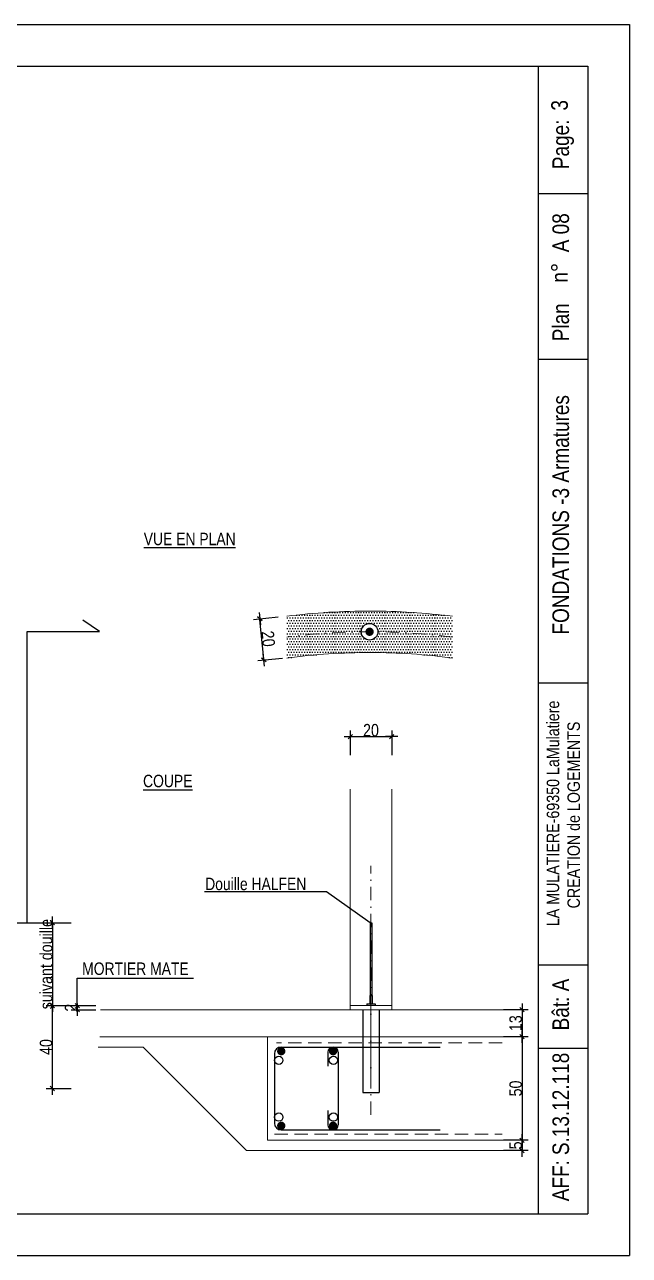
# Model space of a CAD drawing. Header units: centimetres. Extents: x 21705 to 41805, y -18708 to 100.
# Drawn here: x 30731 to 31461, y -18708 to -17223 of the extents above; entities that cross this region are included whole.
import ezdxf
from ezdxf.enums import TextEntityAlignment as Align

# ---------------------------------------------------------------- set-up
doc = ezdxf.new("R2010")
doc.units = ezdxf.units.CM
doc.header["$LTSCALE"] = 25.4
doc.header["$PDMODE"] = 1
doc.header["$PDSIZE"] = -2
doc.linetypes.add('CACHE', pattern=[9.525, 6.35, -3.175])
doc.linetypes.add('TIRETPT2', pattern=[12.7, 6.35, -3.175, 0, -3.175])
for name, color, linetype in [('01_cote_gen', 4, 'Continuous'), ('01_fenetres', 171, 'Continuous'), ('01_linteaux', 2, 'Continuous'), ('01_poch_murs', 253, 'Continuous'), ('01_texte', 230, 'Continuous'), ('AA_COTES', 2, 'Continuous')]:
    doc.layers.add(name, color=color, linetype=linetype)
doc.layers.add('01_murs_coup', color=5, linetype='Continuous', lineweight=60)
doc.layers.add('B Général', color=7, linetype='Continuous', lineweight=5)
doc.styles.add('MATTE_TXT', font='arial.ttf')
doc.styles.add('STYLE2', font='ARIALN.TTF')
doc.linetypes.add('ZIGZAG', pattern='A,0.00254,-5.08,[131,ltypeshp.shx,S=5.08,R=0,X=-5.08,Y=0],-10.16,[131,ltypeshp.shx,S=5.08,R=180,X=5.08,Y=0],-5.08', length=20.32254)
doc.dimstyles.new('JB10', dxfattribs={"dimscale": 0.1, "dimtxt": 150, "dimasz": 15, "dimexe": 0.1, "dimexo": 0.1, "dimgap": 0.09, "dimtad": 1, "dimdec": 1, "dimlfac": 0.2, "dimdsep": 46, "dimtxsty": 'STYLE2', "dimblk1": 'BOND_G', "dimblk2": 'BOND_D', "dimsah": 1, "dimcen": 1.5, "dimdle": 0.01, "dimse1": 1, "dimse2": 1, "dimclrd": 4, "dimclre": 2, "dimclrt": 6, "dimazin": 2, "dimtfac": 2.333333, "dimtdec": 1, "dimtix": 1, "dimtmove": 2, "dimatfit": 3, "dimldrblk": 'BOND_G', "dimfxl": 1, "dimtolj": 1, "dimtzin": 0, "dimarcsym": 0})
doc.dimstyles.new('JB5', dxfattribs={"dimscale": 0.1, "dimtxt": 150, "dimasz": 15, "dimexe": 0.1, "dimexo": 0.1, "dimgap": 0.09, "dimtad": 1, "dimdec": 1, "dimlfac": 0.4, "dimdsep": 46, "dimtxsty": 'STYLE2', "dimblk1": 'BOND_G', "dimblk2": 'BOND_D', "dimsah": 1, "dimcen": 1.5, "dimdle": 0.01, "dimse1": 1, "dimse2": 1, "dimclrd": 4, "dimclre": 2, "dimclrt": 6, "dimazin": 2, "dimtfac": 2.333333, "dimtdec": 1, "dimtix": 1, "dimtmove": 2, "dimatfit": 3, "dimldrblk": 'BOND_G', "dimfxl": 1, "dimtolj": 1, "dimtzin": 0, "dimarcsym": 0})

# ---------------------------------------------------------------- blocks, each defined once
blk = doc.blocks.new('BOND_G')
at = {"layer": 'AA_COTES', "color": 0}
for p, q in [((0, -5), (0, 15)), ((5, 0), (-5, 0)), ((1.77, 1.77), (-1.77, -1.77))]:
    blk.add_line(p, q, dxfattribs=at)
blk = doc.blocks.new('BOND_D')
at = {"layer": 'AA_COTES', "color": 0}
for p, q in [((5, 0), (-5, 0)), ((-1.77, -1.77), (1.77, 1.77)), ((0, 5), (0, -15))]:
    blk.add_line(p, q, dxfattribs=at)
blk = doc.blocks.new('*D82')
at = {"layer": '01_cote_gen', "color": 4, "lineweight": -2, "transparency": 16777216}
blk.add_line((31331.4, -18445.5), (31331.4, -18567.5), dxfattribs=at)
at = {"layer": 'Defpoints', "color": 0, "transparency": 16777216}
for p in [(31308.8, -18444), (31308.8, -18569), (31331.4, -18569)]:
    blk.add_point(p, dxfattribs=at)
at = {"layer": '01_cote_gen', "color": 4, "lineweight": -2, "transparency": 16777216, "xscale": 1.5, "yscale": 1.5, "zscale": 1.5}
for name, p, rotation in [('BOND_G', (31331.4, -18444), 90), ('BOND_D', (31331.4, -18569), 270)]:
    blk.add_blockref(name, p, dxfattribs=dict(at, rotation=rotation))
at = {"layer": '01_cote_gen', "color": 6, "transparency": 16777216, "insert": (31323.7, -18506.5), "char_height": 15, "attachment_point": 5, "rotation": 90, "style": 'STYLE2'}
blk.add_mtext('\\A1;50', dxfattribs=at)
blk = doc.blocks.new('*D83')
at = {"layer": '01_cote_gen', "color": 4, "lineweight": -2, "transparency": 16777216}
blk.add_line((31331.4, -18570.5), (31331.4, -18580), dxfattribs=at)
at = {"layer": 'Defpoints', "color": 0, "transparency": 16777216}
for p in [(31298.9, -18569), (31298.9, -18581.5), (31331.4, -18581.5)]:
    blk.add_point(p, dxfattribs=at)
at = {"layer": '01_cote_gen', "color": 4, "lineweight": -2, "transparency": 16777216, "xscale": 1.5, "yscale": 1.5, "zscale": 1.5}
for name, p, rotation in [('BOND_G', (31331.4, -18569), 90), ('BOND_D', (31331.4, -18581.5), 270)]:
    blk.add_blockref(name, p, dxfattribs=dict(at, rotation=rotation))
at = {"layer": '01_cote_gen', "color": 6, "transparency": 16777216, "insert": (31323.8, -18575.2), "char_height": 15, "attachment_point": 5, "rotation": 90, "style": 'STYLE2'}
blk.add_mtext('\\A1;5', dxfattribs=at)
blk = doc.blocks.new('*D79')
at = {"layer": '01_cote_gen', "color": 4, "lineweight": -2, "transparency": 16777216}
blk.add_line((31331.4, -18413), (31331.4, -18442.5), dxfattribs=at)
at = {"layer": 'Defpoints', "color": 0, "transparency": 16777216}
for p in [(31308.8, -18411.5), (31295.8, -18444), (31331.4, -18444)]:
    blk.add_point(p, dxfattribs=at)
at = {"layer": '01_cote_gen', "color": 4, "lineweight": -2, "transparency": 16777216, "xscale": 1.5, "yscale": 1.5, "zscale": 1.5}
for name, p, rotation in [('BOND_G', (31331.4, -18411.5), 90), ('BOND_D', (31331.4, -18444), 270)]:
    blk.add_blockref(name, p, dxfattribs=dict(at, rotation=rotation))
at = {"layer": '01_cote_gen', "color": 6, "transparency": 16777216, "insert": (31323.7, -18427.7), "char_height": 15, "attachment_point": 5, "rotation": 90, "style": 'STYLE2'}
blk.add_mtext('\\A1;13', dxfattribs=at)
blk = doc.blocks.new('*D77')
at = {"layer": '01_cote_gen', "color": 4, "lineweight": -2, "transparency": 16777216}
blk.add_line((30764.8, -18505), (30764.8, -18408), dxfattribs=at)
at = {"layer": 'Defpoints', "color": 0, "transparency": 16777216}
for p in [(30764.8, -18406.5), (30985.3, -18406.5), (30937.1, -18506.5)]:
    blk.add_point(p, dxfattribs=at)
at = {"layer": '01_cote_gen', "color": 4, "lineweight": -2, "transparency": 16777216, "xscale": 1.5, "yscale": 1.5, "zscale": 1.5}
for name, p, rotation in [('BOND_D', (30764.8, -18406.5), 90), ('BOND_G', (30764.8, -18506.5), 270)]:
    blk.add_blockref(name, p, dxfattribs=dict(at, rotation=rotation))
at = {"layer": '01_cote_gen', "color": 6, "transparency": 16777216, "insert": (30757.1, -18456.5), "char_height": 15, "attachment_point": 5, "rotation": 90, "style": 'STYLE2'}
blk.add_mtext('\\A1;40', dxfattribs=at)
blk = doc.blocks.new('*D78')
at = {"layer": '01_cote_gen', "color": 4, "lineweight": -2, "transparency": 16777216}
for p, q in [((30794.8, -18405), (30794.8, -18403.5)), ((30794.8, -18406.5), (30794.8, -18411.5)), ((30794.8, -18413), (30794.8, -18414.5))]:
    blk.add_line(p, q, dxfattribs=at)
at = {"layer": 'Defpoints', "color": 0, "transparency": 16777216}
for p in [(30794.8, -18411.5), (30912.1, -18406.5), (30912.1, -18411.5)]:
    blk.add_point(p, dxfattribs=at)
at = {"layer": '01_cote_gen', "color": 4, "lineweight": -2, "transparency": 16777216, "xscale": 1.5, "yscale": 1.5, "zscale": 1.5}
for name, p, rotation in [('BOND_G', (30794.8, -18406.5), 270), ('BOND_D', (30794.8, -18411.5), 90)]:
    blk.add_blockref(name, p, dxfattribs=dict(at, rotation=rotation))
at = {"layer": '01_cote_gen', "color": 6, "transparency": 16777216, "insert": (30787.3, -18409), "char_height": 15, "attachment_point": 5, "rotation": 90, "style": 'STYLE2'}
blk.add_mtext('\\A1;2', dxfattribs=at)
blk = doc.blocks.new('*D80')
at = {"layer": '01_cote_gen', "color": 4, "lineweight": -2, "transparency": 16777216}
blk.add_line((31125.6, -18082), (31172.6, -18082), dxfattribs=at)
at = {"layer": 'Defpoints', "color": 0, "transparency": 16777216}
for p in [(31174.1, -18082), (31124.1, -18122.5), (31174.1, -18122.5)]:
    blk.add_point(p, dxfattribs=at)
at = {"layer": '01_cote_gen', "color": 4, "lineweight": -2, "transparency": 16777216, "xscale": 1.5, "yscale": 1.5, "zscale": 1.5, "rotation": 180}
blk.add_blockref('BOND_G', (31124.1, -18082), dxfattribs=at)
at = {"layer": '01_cote_gen', "color": 4, "lineweight": -2, "transparency": 16777216, "xscale": 1.5, "yscale": 1.5, "zscale": 1.5}
blk.add_blockref('BOND_D', (31174.1, -18082), dxfattribs=at)
at = {"layer": '01_cote_gen', "color": 6, "transparency": 16777216, "insert": (31149.1, -18074.3), "char_height": 15, "attachment_point": 5, "style": 'STYLE2'}
blk.add_mtext('\\A1;20', dxfattribs=at)
blk = doc.blocks.new('*D81')
at = {"layer": '01_cote_gen', "color": 4, "lineweight": -2, "transparency": 16777216}
blk.add_line((31019.8, -17988), (31015.1, -17941.2), dxfattribs=at)
at = {"layer": 'Defpoints', "color": 0, "transparency": 16777216}
for p in [(31067.3, -17934.5), (31014.9, -17939.8), (31072.3, -17984.2)]:
    blk.add_point(p, dxfattribs=at)
at = {"layer": '01_cote_gen', "color": 4, "lineweight": -2, "transparency": 16777216, "xscale": 1.5, "yscale": 1.5, "zscale": 1.5}
for name, p, rotation in [('BOND_D', (31014.9, -17939.8), 95.75057313637608), ('BOND_G', (31019.9, -17989.5), 275.7505731363761)]:
    blk.add_blockref(name, p, dxfattribs=dict(at, rotation=rotation))
at = {"layer": '01_cote_gen', "color": 6, "transparency": 16777216, "insert": (31025.1, -17963.9), "char_height": 15, "attachment_point": 5, "rotation": 275.7506, "style": 'STYLE2'}
blk.add_mtext('\\A1;20', dxfattribs=at)
blk = doc.blocks.new('*D127')
at = {"layer": '01_poch_murs', "color": 4, "lineweight": -2, "transparency": 16777216}
for p, q in [((30764.8, -18305), (30764.8, -18303.5)), ((30764.8, -18306.5), (30764.8, -18406.5)), ((30764.8, -18408), (30764.8, -18409.5))]:
    blk.add_line(p, q, dxfattribs=at)
at = {"layer": 'Defpoints', "color": 0, "transparency": 16777216}
for p in [(31150.1, -18306.5), (30764.8, -18406.5), (30817.3, -18406.5)]:
    blk.add_point(p, dxfattribs=at)
at = {"layer": '01_poch_murs', "color": 4, "lineweight": -2, "transparency": 16777216, "xscale": 1.5, "yscale": 1.5, "zscale": 1.5}
for name, p, rotation in [('BOND_G', (30764.8, -18306.5), 270), ('BOND_D', (30764.8, -18406.5), 90)]:
    blk.add_blockref(name, p, dxfattribs=dict(at, rotation=rotation))
at = {"layer": '01_poch_murs', "color": 6, "transparency": 16777216, "insert": (30757.2, -18356.5), "char_height": 15, "attachment_point": 5, "rotation": 90, "style": 'STYLE2'}
blk.add_mtext('\\A1;suivant douille', dxfattribs=at)

msp = doc.modelspace()

# ---------------------------------------------------------------- hatches: boundary and pattern name
at = {"layer": '01_poch_murs'}
h = msp.add_hatch(dxfattribs=at)
h.set_pattern_fill('DOTS', color=256, scale=2)
h.paths.add_polyline_path([(31247.42, -17936.73, 0.0309252), (31148.76, -17930.46, 0.0002943), (31147.81, -17930.46), (31147.89, -17945.47, -0.4023555), (31157.42, -17955.52, -0.0291307), (31247.42, -17961.93)])
h.paths.add_polyline_path([(31247.42, -17961.93, 0.0291307), (31157.42, -17955.52, -0.3955443), (31148, -17965.44), (31148.08, -17980.46, -0.0002256), (31148.76, -17980.46, -0.0330005), (31247.42, -17987.15)])
h.paths.add_polyline_path([(31148, -17965.44, -0.4293069), (31137.42, -17955.52, 0.0291307), (31047.42, -17961.93), (31047.42, -17987.15, -0.0336644), (31148.08, -17980.46)])
h.paths.add_polyline_path([(31147.89, -17945.47), (31147.81, -17930.46, 0.0314646), (31047.42, -17936.73), (31047.42, -17961.93, -0.0291307), (31137.42, -17955.52, -0.4299888)])

# ---------------------------------------------------------------- linework, layer by layer
at = {"layer": '01_fenetres', "ltscale": 30}
for p, q in [((29410.85, -17272.88), (31410.85, -17272.88)), ((31350.85, -17272.88), (31410.85, -17272.88)), ((31350.85, -17272.88), (31350.85, -18657.88)), ((31350.85, -17272.88), (31410.85, -17272.88)), ((31350.85, -17272.88), (31350.85, -18657.88)), ((31350.85, -17272.88), (31410.85, -17272.88)), ((31350.85, -17272.88), (31350.85, -18657.88)), ((31410.85, -17272.88), (31410.85, -18657.88)), ((31410.85, -17272.88), (31410.85, -18657.88)), ((31410.85, -17272.88), (31410.85, -18657.88)), ((31410.85, -17272.88), (31410.85, -18657.88)), ((31410.85, -17272.88), (31410.85, -18657.88)), ((31410.85, -17272.88), (31410.85, -18657.88)), ((31410.85, -17427.01), (31350.85, -17427.01)), ((31410.85, -17627.01), (31350.85, -17627.01)), ((31350.85, -18017.2), (31410.85, -18017.2)), ((31350.85, -18357.38), (31410.85, -18357.38)), ((31350.85, -18457.88), (31410.85, -18457.88)), ((29410.85, -18657.88), (31410.85, -18657.88))]:
    msp.add_line(p, q, dxfattribs=at)
at = {"layer": '01_linteaux'}
for p, q in [((31148.11, -18306.5), (31148.11, -18394.5)), ((31148.11, -18306.5), (31150.11, -18306.5)), ((31150.11, -18306.5), (31150.11, -18394.5)), ((31147.61, -18394.5), (31147.61, -18404.5)), ((31147.61, -18394.5), (31150.61, -18394.5)), ((31150.61, -18394.5), (31150.61, -18404.5)), ((31144.11, -18404.5), (31154.11, -18404.5)), ((31144.11, -18404.5), (31144.11, -18406.5)), ((31154.11, -18404.5), (31154.11, -18406.5)), ((31040.57, -18456.5), (31232.57, -18456.5)), ((31032.57, -18464.5), (31032.57, -18548.5)), ((31097.07, -18462.75), (31097.07, -18479.75)), ((31109.57, -18462.75), (31109.57, -18550.25)), ((31139.11, -18511.5), (31159.11, -18511.5)), ((31097.07, -18533.25), (31097.07, -18550.25)), ((31040.57, -18556.5), (31232.57, -18556.5))]:
    msp.add_line(p, q, dxfattribs=at)
at = {"layer": '01_linteaux', "linetype": 'ZIGZAG', "ltscale": 0.01}
for p, q in [((31139.11, -18411.5), (31139.11, -18511.5)), ((31159.11, -18411.5), (31159.11, -18511.5))]:
    msp.add_line(p, q, dxfattribs=at)
at = {"layer": '01_linteaux', "const_width": 5}
for points in [[(31147.42, -17957.96, 1), (31147.42, -17952.96, 1)], [(31038.34, -18461.5, 1), (31043.34, -18461.5, 1)], [(31100.84, -18461.5, 1), (31105.84, -18461.5, 1)], [(31038.34, -18551.5, -1), (31043.34, -18551.5, -1)], [(31100.84, -18551.5, -1), (31105.84, -18551.5, -1)]]:
    msp.add_lwpolyline(points, format="xyb", close=True, dxfattribs=at)
at = {"layer": '01_linteaux'}
for centre, radius in [((31147.42, -17955.46), 10), ((31037.84, -18472.5), 5), ((31103.84, -18472.5), 5), ((31037.84, -18541), 5), ((31103.84, -18541), 5)]:
    msp.add_circle(centre, radius, dxfattribs=at)
for centre, radius, start, end in [((31040.57, -18464.5), 8, 90, 180), ((31103.32, -18462.75), 6.25, 0, 180), ((31103.32, -18462.75), 6.25, 0, 180), ((31040.57, -18548.5), 8, 180, 270), ((31103.32, -18550.25), 6.25, 180, 0)]:
    msp.add_arc(centre, radius, start, end, dxfattribs=at)
at = {"layer": '01_murs_coup', "linetype": 'Continuous', "lineweight": 5}
for p, q in [((31124.11, -18145.5), (31124.11, -18411.5)), ((31174.11, -18145.5), (31174.11, -18411.5)), ((30822.8, -18411.5), (31308.8, -18411.5)), ((31124.11, -18406.5), (31174.11, -18406.5)), ((31149.11, -18406.5), (31149.11, -18506.5)), ((30874.11, -18456.5), (30820.11, -18456.5)), ((31024.11, -18444), (30821.8, -18444)), ((30874.11, -18456.5), (30999.11, -18581.5)), ((31024.11, -18444), (31024.11, -18569)), ((31024.11, -18444), (31308.8, -18444)), ((31024.11, -18569), (31308.8, -18569)), ((30999.11, -18581.5), (31308.8, -18581.5))]:
    msp.add_line(p, q, dxfattribs=at)
at = {"layer": '01_murs_coup', "color": 2, "linetype": 'CACHE', "lineweight": 5, "ltscale": 0.1}
for p, q in [((31307.26, -18451.5), (31035.07, -18451.5)), ((31032.57, -18561.5), (31307.26, -18561.5))]:
    msp.add_line(p, q, dxfattribs=at)
at = {"layer": '01_murs_coup', "linetype": 'Continuous', "lineweight": 5}
for radius, start, end in [(800, 89.90452, 97.18076), (800, 82.81924, 89.90452), (750, 89.89815, 97.66226), (750, 82.33774, 89.90351)]:
    msp.add_arc((31147.42, -18730.46), radius, start, end, dxfattribs=at)
at = {"layer": '01_texte', "ltscale": 30}
for p, q in [((29360.85, -17222.88), (31460.85, -17222.88)), ((31460.85, -17222.88), (31460.85, -18707.88)), ((29360.85, -18707.88), (31460.85, -18707.88))]:
    msp.add_line(p, q, dxfattribs=at)
at = {"layer": '01_texte'}
for p, q in [((30821.5, -17955), (30801.5, -17941.5)), ((30734.3, -18306.5), (30734.3, -17955)), ((30734.3, -17955), (30821.5, -17955)), ((31095.39, -18269.28), (30948.1, -18269.28)), ((31148.11, -18306.5), (31095.39, -18269.28)), ((30243.09, -18306.5), (30757.3, -18306.5)), ((30794.8, -18373.5), (30935.05, -18373.5)), ((30794.8, -18399), (30794.8, -18373.5))]:
    msp.add_line(p, q, dxfattribs=at)
at = {"layer": 'B Général', "color": 1, "linetype": 'TIRETPT2', "lineweight": 13, "ltscale": 0.1, "true_color": 0xff0000}
msp.add_line((31149.11, -18538.3), (31149.11, -18237.85), dxfattribs=at)
msp.add_arc((31147.42, -18730.46), 775, 82.58633, 97.41367, dxfattribs=at)

# ---------------------------------------------------------------- texts
at = {"layer": '01_texte', "style": 'STYLE2'}
for s, height, p in [('3', 20, (31386.56, -17326.61)), ('Page:', 20, (31388, -17397.3)), (' A 08', 20, (31388, -17503.94)), ('n%%D', 20, (31386.56, -17534.28)), ('Plan', 20, (31388, -17604.96)), ('FONDATIONS -3 Armatures', 20, (31388, -17958.83)), ('LA MULATIERE-69350 LaMulatiere', 15, (31376.14, -18310.68)), ('CREATION de LOGEMENTS', 15, (31401.14, -18289.2)), ('Bât: A', 20, (31388, -18436.42)), ('S.13.12.118', 20, (31388, -18586.92)), ('AFF:', 20, (31388, -18642.58))]:
    msp.add_text(s, height=height, rotation=90, dxfattribs=at).set_placement(p)
at = {"layer": '01_texte', "style": 'MATTE_TXT', "width": 0.8}
for s, p in [('%%UVUE EN PLAN', (30930.41, -17855.47)), ('%%UCOUPE', (30903.91, -18147.47)), ('Douille HALFEN', (31010.08, -18271.71)), ('MORTIER MATE', (30864.91, -18373.97))]:
    msp.add_text(s, height=15, dxfattribs=at).set_placement(p, align=Align.BOTTOM_CENTER)

# ---------------------------------------------------------------- dimensions: what is measured, and where the dimension line sits
at = {"layer": '01_cote_gen'}
for p1, p2, distance, picture, middle in [((31072.27, -17984.23), (31067.26, -17934.48), 52.59, '*D81', (31025.07, -17963.86)), ((31124.11, -18122.5), (31174.11, -18122.5), 40.5, '*D80', (31149.11, -18074.33))]:
    dim = msp.add_aligned_dim(p1=p1, p2=p2, distance=distance, dimstyle='JB5', dxfattribs=at)
    dim.commit()
    dim.dimension.update_dxf_attribs({"geometry": picture, "text_midpoint": middle})
for base, p1, p2, picture, middle in [((30764.8, -18406.5), (30937.11, -18506.5), (30985.3, -18406.5), '*D77', (30757.14, -18456.5)), ((30794.8, -18411.5), (30912.11, -18406.5), (30912.11, -18411.5), '*D78', (30787.27, -18409)), ((31331.39, -18444), (31308.8, -18411.5), (31295.8, -18444), '*D79', (31323.72, -18427.75)), ((31331.39, -18569), (31308.8, -18444), (31308.8, -18569), '*D82', (31323.72, -18506.5)), ((31331.39, -18581.5), (31298.89, -18569), (31298.89, -18581.5), '*D83', (31323.75, -18575.25))]:
    dim = msp.add_linear_dim(base=base, p1=p1, p2=p2, angle=90, dimstyle='JB5', dxfattribs=at)
    dim.commit()
    dim.dimension.update_dxf_attribs({"geometry": picture, "text_midpoint": middle})
at = {"layer": '01_poch_murs'}
dim = msp.add_linear_dim(base=(30764.8, -18406.5), p1=(31150.11, -18306.5), p2=(30817.3, -18406.5), angle=90, text='suivant douille', dimstyle='JB10', dxfattribs=at)
dim.commit()
dim.dimension.update_dxf_attribs({"geometry": '*D127', "text_midpoint": (30757.17, -18356.5)})

doc.saveas('drawing.dxf')
